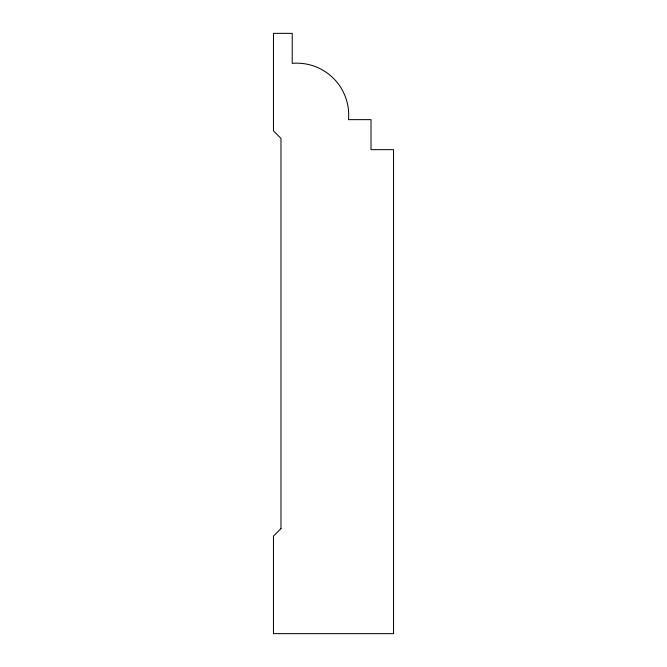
<?xml version="1.0" encoding="UTF-8"?>
<svg xmlns="http://www.w3.org/2000/svg" width="667" height="667" viewBox="0 0 667 667"><rect width="100%" height="100%" fill="white"/><g stroke="black" fill="none" stroke-linecap="round" stroke-linejoin="round"><path stroke-width="1" d="M280.974 528.597L273.47 536.101L273.47 633.65L393.53 633.65L393.53 149.658L371.019 149.658L371.019 119.643L348.507 119.643A51.926 51.926 0 0 0 292.229 63.365L292.229 33.35L273.47 33.35L273.47 130.899L280.974 138.403L280.974 528.597"/></g></svg>
